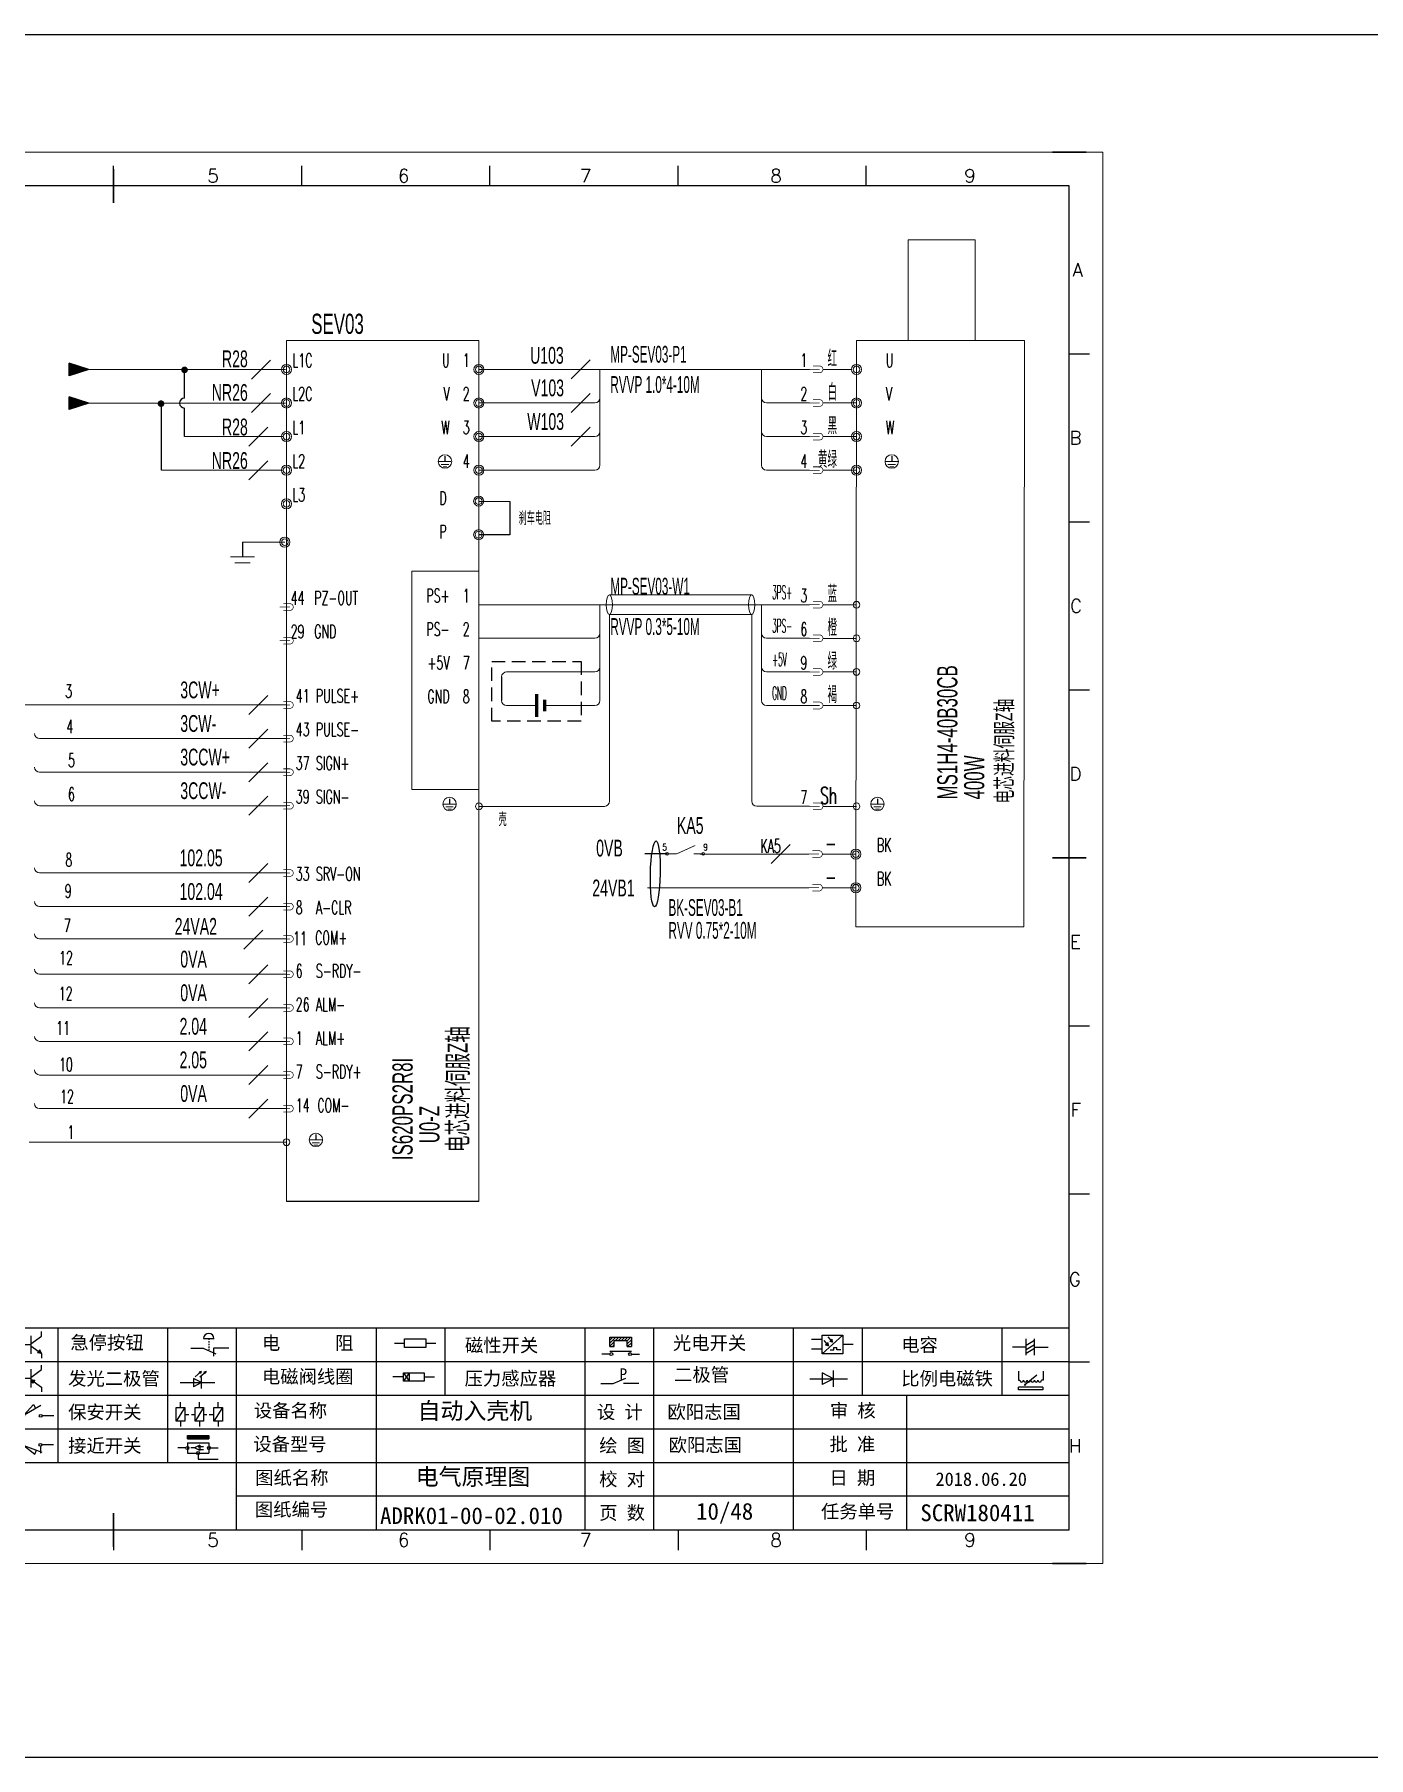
# Model space of a CAD drawing. Header units: millimetres. Extents: x 336 to 12810, y -1577 to 4105.
# Drawn here: x 7369.7 to 7568.2, y -364.4 to -108 of the extents above; entities that cross this region are included whole.
import ezdxf
from ezdxf.enums import TextEntityAlignment as Align

# ---------------------------------------------------------------- set-up
doc = ezdxf.new("R2010")
doc.units = ezdxf.units.MM
doc.linetypes.add('DASHED', pattern=[0.75, 0.5, -0.25])
doc.layers.add('AE_BOR', color=1, linetype='Continuous')
doc.layers.add('ELEMENT', color=3, linetype='Continuous')
doc.layers.add('Dimension', color=3, linetype='Continuous', lineweight=13)
doc.styles.get("Standard").update_dxf_attribs({"font": ''})
doc.styles.add('WD', font='romans.shx', dxfattribs={"width": 0.8, "bigfont": 'gbcbig.shx'})
doc.styles.add('样式 8', font='arial.ttf', dxfattribs={"width": 0.6, "height": 2.5})
doc.styles.add('汉字', font='')
doc.styles.get('Standard').set_extended_font_data('SimSun')
doc.styles.get('汉字').set_extended_font_data('新宋体')

# ---------------------------------------------------------------- blocks, each defined once
blk = doc.blocks.new('磁性开关')
at = {"linetype": 'ByBlock'}
h = blk.add_hatch(dxfattribs=at)
h.set_pattern_fill('ANSI31', color=256, scale=0.1, style=0)
h.paths.add_polyline_path([(-1910.88, -776.69), (-1910.88, -775.29), (-1907.69, -775.29), (-1907.69, -776.69), (-1908.31, -776.69), (-1908.31, -775.79), (-1910.25, -775.79), (-1910.25, -776.69)])
for p, q in [((-1910.88, -776.69), (-1910.88, -775.29)), ((-1910.88, -775.29), (-1907.69, -775.29)), ((-1910.88, -776.69), (-1910.25, -776.69)), ((-1910.25, -776.69), (-1910.25, -775.79)), ((-1910.25, -775.79), (-1908.31, -775.79)), ((-1908.31, -776.69), (-1908.31, -775.79)), ((-1908.31, -776.69), (-1907.69, -776.69)), ((-1907.69, -775.29), (-1907.69, -776.69)), ((-1910.91, -777.81), (-1912.09, -777.81)), ((-1910.88, -777.39), (-1907.69, -777.39)), ((-1907.66, -777.81), (-1906.48, -777.81))]:
    blk.add_line(p, q, dxfattribs=at)
for centre in [(-1910.68, -777.81), (-1907.88, -777.81)]:
    blk.add_circle(centre, 0.225, dxfattribs=at)
blk = doc.blocks.new('光电开关')
at = {"linetype": 'ByBlock'}
h = blk.add_hatch(dxfattribs=at)
h.set_pattern_fill('ANSI31', color=256, scale=0.01, style=0)
h.set_pattern_definition([(45, (0.172267, 0), (-0.0224506403, 0.0224506403), [])])
h.paths.add_polyline_path([(-1882.44, -776.34), (-1882.5, -775.91), (-1882.68, -776.07)])
h.paths.add_polyline_path([(-1882.86, -776.23), (-1882.44, -776.34), (-1882.68, -776.07)])
h.paths.add_polyline_path([(-1883.05, -776.88), (-1883.11, -776.45), (-1883.29, -776.61)])
h.paths.add_polyline_path([(-1883.47, -776.77), (-1883.05, -776.88), (-1883.29, -776.61)])
for p, q in [((-1884.01, -775.96), (-1885.56, -775.96)), ((-1880.91, -775.3), (-1884.01, -778.05)), ((-1883.75, -776.09), (-1883.05, -776.88)), ((-1883.11, -776.45), (-1883.47, -776.77)), ((-1883.05, -776.88), (-1883.47, -776.77)), ((-1883.14, -775.55), (-1882.44, -776.34)), ((-1883.05, -776.88), (-1883.11, -776.45)), ((-1882.5, -775.91), (-1882.86, -776.23)), ((-1882.44, -776.34), (-1882.86, -776.23)), ((-1882.44, -776.34), (-1882.5, -775.91)), ((-1879.37, -776.67), (-1880.91, -776.67)), ((-1884.01, -777.39), (-1885.56, -777.39)), ((-1882.78, -777.47), (-1882.23, -777.47)), ((-1882.23, -777.47), (-1882.23, -777.14)), ((-1882.23, -777.14), (-1881.78, -777.14)), ((-1881.78, -777.47), (-1881.78, -777.14)), ((-1881.23, -777.47), (-1881.78, -777.47))]:
    blk.add_line(p, q, dxfattribs=at)
blk.add_lwpolyline([(-1884.01, -775.3), (-1880.91, -775.3), (-1880.91, -778.05), (-1884.01, -778.05)], close=True, dxfattribs=at)
blk = doc.blocks.new('电磁阀线圈')
at = {"linetype": 'ByBlock'}
for p, q in [((-1854.61, -796.54), (-1856.17, -796.54)), ((-1854.61, -795.92), (-1853.75, -797.16)), ((-1853.75, -795.92), (-1854.61, -797.16)), ((-1853.75, -795.92), (-1853.75, -797.16)), ((-1851.53, -796.54), (-1849.97, -796.54))]:
    blk.add_line(p, q, dxfattribs=at)
blk.add_lwpolyline([(-1854.61, -795.92), (-1851.53, -795.92), (-1851.53, -797.16), (-1854.61, -797.16)], close=True, dxfattribs=at)
blk = doc.blocks.new('压力感应器')
at = {"linetype": 'ByBlock'}
for p, q in [((-1817.44, -777.73), (-1815.59, -777.73)), ((-1815.59, -777.73), (-1813.71, -776.93)), ((-1811.78, -777.73), (-1814.05, -777.73))]:
    blk.add_line(p, q, dxfattribs=at)
at = {"linetype": 'ByBlock', "insert": (-1814.65, -775.48), "char_height": 1.68, "width": 1.2242, "attachment_point": 1}
blk.add_mtext('{\\fNSimSun|b0|i0|c134|p49;P}', dxfattribs=at)
blk = doc.blocks.new('二极管')
at = {"linetype": 'ByBlock'}
for p, q in [((-1787.52, -776.77), (-1781.92, -776.77)), ((-1783.97, -776.77), (-1785.69, -775.9)), ((-1785.69, -775.9), (-1785.69, -777.65)), ((-1783.97, -776.77), (-1785.69, -777.65)), ((-1783.97, -777.99), (-1783.97, -775.56))]:
    blk.add_line(p, q, dxfattribs=at)
blk = doc.blocks.new('NPN三极管')
at = {"linetype": 'ByBlock'}
for p, q in [((-1785.73, -781.97), (-1787.81, -781.97)), ((-1785.73, -780.61), (-1785.73, -783.32)), ((-1785.73, -781.82), (-1784.15, -780.66)), ((-1784.15, -780.66), (-1784.15, -779.98)), ((-1785.73, -782.11), (-1784.15, -783.27)), ((-1784.41, -782.73), (-1784.74, -783.18)), ((-1784.15, -783.27), (-1784.74, -783.18)), ((-1784.15, -783.27), (-1784.41, -782.73)), ((-1784.15, -783.27), (-1784.15, -783.96))]:
    blk.add_line(p, q, dxfattribs=at)
blk = doc.blocks.new('PNP三极管')
at = {"linetype": 'ByBlock'}
for p, q in [((-1784.9, -786.74), (-1786.98, -786.74)), ((-1784.9, -785.38), (-1784.9, -788.09)), ((-1784.9, -786.59), (-1783.32, -785.43)), ((-1784.9, -786.88), (-1783.32, -788.04)), ((-1784.9, -786.88), (-1784.31, -786.97)), ((-1784.9, -786.88), (-1784.64, -787.42)), ((-1784.31, -786.97), (-1784.64, -787.42)), ((-1783.32, -785.43), (-1783.32, -784.75)), ((-1783.32, -788.04), (-1783.32, -788.73))]:
    blk.add_line(p, q, dxfattribs=at)
blk = doc.blocks.new('常开行程开关')
at = {"linetype": 'ByBlock'}
for p, q in [((-1786.29, -792.3), (-1788.01, -792.3)), ((-1785.89, -792.17), (-1784.52, -790.62)), ((-1785.89, -792.17), (-1783.43, -790.72)), ((-1784.52, -790.62), (-1784.19, -791.17)), ((-1781.48, -792.3), (-1783.21, -792.3))]:
    blk.add_line(p, q, dxfattribs=at)
for centre in [(-1786.07, -792.3), (-1783.42, -792.3)]:
    blk.add_circle(centre, 0.219, dxfattribs=at)
blk = doc.blocks.new('常闭行程开关')
at = {"linetype": 'ByBlock'}
for p, q in [((-1786.34, -796.62), (-1788.07, -796.62)), ((-1785.93, -796.72), (-1783.25, -797.7)), ((-1785.93, -796.72), (-1784.3, -798)), ((-1784.3, -798), (-1784.08, -797.4)), ((-1783.48, -796.84), (-1783.48, -797.85)), ((-1781.54, -796.62), (-1783.26, -796.62))]:
    blk.add_line(p, q, dxfattribs=at)
for centre in [(-1786.12, -796.62), (-1783.48, -796.62)]:
    blk.add_circle(centre, 0.219, dxfattribs=at)
blk = doc.blocks.new('电容')
at = {"linetype": 'ByBlock'}
for p, q in [((-1756.08, -781.77), (-1758.13, -781.77)), ((-1756.08, -782.99), (-1756.08, -780.56)), ((-1754.86, -780.79), (-1756.08, -781.55)), ((-1754.86, -781.44), (-1756.08, -782.2)), ((-1754.86, -781.99), (-1756.08, -782.75)), ((-1754.86, -782.99), (-1754.86, -780.56)), ((-1754.86, -781.77), (-1752.81, -781.77))]:
    blk.add_line(p, q, dxfattribs=at)
blk = doc.blocks.new('发光二极管')
at = {"linetype": 'ByBlock'}
for p, q in [((-1758.01, -786.77), (-1752.89, -786.77)), ((-1754.84, -786.77), (-1756.04, -786.16)), ((-1756.04, -786.16), (-1756.04, -787.39)), ((-1754.84, -786.77), (-1756.04, -787.39)), ((-1755.78, -785.92), (-1754.89, -785.14)), ((-1754.89, -785.14), (-1755.2, -785.22)), ((-1755.2, -785.22), (-1755.01, -785.43)), ((-1755.08, -785.92), (-1754.18, -785.14)), ((-1754.89, -785.14), (-1755.01, -785.43)), ((-1754.84, -787.63), (-1754.84, -785.92)), ((-1754.18, -785.14), (-1754.49, -785.22)), ((-1754.49, -785.22), (-1754.31, -785.43)), ((-1754.18, -785.14), (-1754.31, -785.43))]:
    blk.add_line(p, q, dxfattribs=at)
blk = doc.blocks.new('比例电磁阀')
at = {"linetype": 'ByBlock'}
for p, q in [((-1757.26, -775.38), (-1757.26, -776.71)), ((-1757.26, -776.71), (-1757.05, -776.71)), ((-1754.5, -775.98), (-1756.35, -777.44)), ((-1753.58, -776.71), (-1753.8, -776.71)), ((-1753.58, -775.38), (-1753.58, -776.71)), ((-1753.6, -777.73), (-1757.25, -777.73)), ((-1757.25, -778.13), (-1757.25, -777.73)), ((-1753.6, -778.13), (-1757.25, -778.13)), ((-1756.35, -777.44), (-1756.25, -777.25)), ((-1756.35, -777.44), (-1756.15, -777.38)), ((-1756.15, -777.38), (-1756.25, -777.25)), ((-1753.6, -777.73), (-1753.6, -778.13))]:
    blk.add_line(p, q, dxfattribs=at)
for centre in [(-1756.78, -776.71), (-1756.24, -776.71), (-1755.7, -776.71), (-1755.15, -776.71), (-1754.61, -776.71), (-1754.07, -776.71)]:
    blk.add_arc(centre, 0.271, 180, 0, dxfattribs=at)
blk = doc.blocks.new('保安开关')
at = {"linetype": 'ByBlock'}
for p, q in [((-1757.33, -790.79), (-1758.6, -792.81)), ((-1757.96, -790.79), (-1757.96, -789.97)), ((-1757.33, -791.8), (-1756.72, -791.8)), ((-1756.35, -791.8), (-1755.89, -791.8)), ((-1754.54, -790.79), (-1755.81, -792.81)), ((-1755.17, -790.79), (-1755.17, -789.97)), ((-1754.52, -791.8), (-1754.06, -791.8)), ((-1753.69, -791.8), (-1753.08, -791.8)), ((-1751.75, -790.79), (-1753.02, -792.81)), ((-1752.39, -790.79), (-1752.39, -789.97)), ((-1757.96, -792.81), (-1757.96, -793.62)), ((-1755.17, -792.81), (-1755.17, -793.62)), ((-1752.39, -792.81), (-1752.39, -793.62))]:
    blk.add_line(p, q, dxfattribs=at)
for points in [[(-1758.6, -790.79), (-1757.33, -790.79), (-1757.33, -792.81), (-1758.6, -792.81)], [(-1755.81, -790.79), (-1754.54, -790.79), (-1754.54, -792.81), (-1755.81, -792.81)], [(-1753.02, -790.79), (-1751.75, -790.79), (-1751.75, -792.81), (-1753.02, -792.81)]]:
    blk.add_lwpolyline(points, close=True, dxfattribs=at)
blk = doc.blocks.new('接近开关')
at = {"linetype": 'ByBlock'}
h = blk.add_hatch(dxfattribs=at)
h.set_pattern_fill('ANSI31', color=256, scale=0.01, style=0)
h.set_pattern_definition([(45, (-89.131516, -30.795668), (-0.0224506403, 0.0224506403), [])])
h.paths.add_polyline_path([(-1516.96, -1123.35), (-1516.96, -1122.85), (-1513.76, -1122.85), (-1513.76, -1123.35)])
for p, q in [((-1516.96, -1123.35), (-1516.96, -1122.85)), ((-1516.96, -1122.85), (-1513.76, -1122.85)), ((-1513.76, -1122.85), (-1513.76, -1123.35)), ((-1517.18, -1124.71), (-1518.36, -1124.71)), ((-1516.96, -1123.35), (-1513.76, -1123.35)), ((-1516.96, -1123.95), (-1513.76, -1123.95)), ((-1516.96, -1123.95), (-1516.96, -1125.47)), ((-1516.96, -1125.47), (-1513.76, -1125.47)), ((-1515.91, -1124.71), (-1516.45, -1124.71)), ((-1515.11, -1124.31), (-1515.91, -1124.71)), ((-1515.11, -1125.11), (-1515.91, -1124.71)), ((-1515.33, -1124.53), (-1515.17, -1124.53)), ((-1515.33, -1124.88), (-1515.17, -1124.88)), ((-1515.25, -1124.45), (-1515.25, -1124.61)), ((-1515.11, -1124.31), (-1515.11, -1125.11)), ((-1515.11, -1124.48), (-1514.58, -1124.48)), ((-1515.11, -1124.94), (-1514.58, -1124.94)), ((-1513.76, -1123.95), (-1513.76, -1125.47)), ((-1513.54, -1124.71), (-1512.36, -1124.71)), ((-1515.36, -1125.69), (-1515.36, -1126.36)), ((-1515.36, -1126.36), (-1512.36, -1126.36))]:
    blk.add_line(p, q, dxfattribs=at)
for centre in [(-1516.96, -1124.71), (-1515.36, -1125.47), (-1513.76, -1124.71)]:
    blk.add_circle(centre, 0.225, dxfattribs=at)
blk = doc.blocks.new('电阻')
at = {"linetype": 'ByBlock'}
for p, q in [((-3.09, 0), (-1.57, 0)), ((1.57, 0), (3.09, 0))]:
    blk.add_line(p, q, dxfattribs=at)
blk.add_lwpolyline([(-1.57, 0.63), (1.57, 0.63), (1.57, -0.63), (-1.57, -0.63)], close=True, dxfattribs=at)
blk = doc.blocks.new('急停按钮')
at = {"linetype": 'ByBlock'}
for p, q in [((-1.86, 0), (0, 0)), ((0, 0), (1.88, -0.81)), ((0.06, 1.45), (1.61, 1.45)), ((0.83, 1.45), (0.83, 1.24)), ((0.83, 1.07), (0.83, 0.85)), ((0.83, 0.68), (0.83, 0.47)), ((0.83, 0.29), (0.83, 0.08)), ((3.81, 0), (1.54, 0)), ((1.54, 0), (1.54, -1.15)), ((0.83, -0.09), (0.83, -0.24))]:
    blk.add_line(p, q, dxfattribs=at)
blk.add_arc((0.83, 1.45), 0.774, 0, 180)
blk = doc.blocks.new('电控横A4')
for p, q in [((292, -5), (5, -5)), ((292, -205), (292, -5)), ((10.03, -205), (289.53, -205)), ((130.8, -205), (190.75, -205)), ((190.75, -205), (259.54, -205))]:
    blk.add_line(p, q)
at = {"linetype": 'ByBlock'}
for p, q in [((292, -175), (5, -175)), ((292, -180), (5, -180)), ((292, -185), (5, -185)), ((292, -190), (5, -190)), ((292, -195), (5, -195)), ((292, -200), (168.03, -200))]:
    blk.add_line(p, q, dxfattribs=at)
at = {"color": 0, "lineweight": -2}
for p, q in [((141.48, -175), (141.48, -195)), ((157.79, -175), (157.79, -195)), ((168.03, -175), (168.03, -204.92)), ((188.84, -175), (188.84, -185)), ((199.08, -175), (199.08, -185)), ((219.89, -175), (219.89, -185)), ((230.12, -175), (230.12, -185)), ((250.93, -175), (250.93, -185)), ((261.17, -175), (261.17, -185)), ((281.98, -175), (281.98, -185)), ((188.84, -185), (188.84, -204.92)), ((219.89, -185), (219.89, -205)), ((230.12, -185), (230.12, -205)), ((250.93, -185), (250.93, -205)), ((267.79, -185), (267.79, -205))]:
    blk.add_line(p, q, dxfattribs=at)
at = {"color": 0, "ltscale": 2}
for p, q in [((292, -205), (292, -183.55)), ((259.54, -205), (289.53, -205)), ((259.54, -205), (292, -205))]:
    blk.add_line(p, q, dxfattribs=at)
at = {"layer": 'AE_BOR', "color": 1, "lineweight": 15}
for p, q in [((0, 0), (297, 0)), ((297, 0), (297, -210)), ((297, -210), (0, -210))]:
    blk.add_line(p, q, dxfattribs=at)
at = {"layer": 'AE_BOR'}
for p, q in [((149.78, -5), (149.78, -2)), ((177.78, -5), (177.78, -2)), ((205.78, -5), (205.78, -2)), ((233.78, -5), (233.78, -2)), ((261.78, -5), (261.78, -2)), ((292, -30), (295, -30)), ((292, -55), (295, -55)), ((292, -80), (295, -80)), ((292, -130), (295, -130)), ((292, -155), (295, -155)), ((292, -180), (295, -180)), ((149.78, -205), (149.78, -208)), ((177.78, -205), (177.78, -208)), ((205.78, -205), (205.78, -208)), ((233.78, -205), (233.78, -208)), ((261.78, -205), (261.78, -208))]:
    blk.add_line(p, q, dxfattribs=at)
at = {"layer": 'AE_BOR', "color": 2, "lineweight": 30}
for p, q in [((149.78, -7.5), (149.78, -2.5)), ((289.5, -105), (294.5, -105)), ((149.78, -202.5), (149.78, -207.5)), ((149.78, -205), (149.78, -207.5))]:
    blk.add_line(p, q, dxfattribs=at)
at = {"layer": 'AE_BOR', "lineweight": 30}
for p, q in [((294.53, 0), (289.53, 0)), ((294.53, -210), (289.53, -210))]:
    blk.add_line(p, q, dxfattribs=at)
at = {"linetype": 'ByBlock'}
for name, p in [('NPN三极管', (1923.2, 604.5)), ('磁性开关', (2134.53, 598.96)), ('光电开关', (2139.22, 599.27)), ('电容', (2041.69, 603.98)), ('PNP三极管', (1922.37, 604.27)), ('发光二极管', (1917.72, 603.69)), ('电磁阀线圈', (2047.53, 614.3)), ('压力感应器', (2039.72, 594.52)), ('二极管', (2040.91, 594.27)), ('比例电磁阀', (2041.69, 593.98)), ('常开行程开关', (1922.37, 604.27)), ('保安开关', (1917.72, 603.98)), ('常闭行程开关', (1922.37, 604.27)), ('接近开关', (1677.72, 931.9))]:
    blk.add_blockref(name, p, dxfattribs=at)
for name, p in [('急停按钮', (163.12, -177.98)), ('电阻', (194.66, -177.22))]:
    blk.add_blockref(name, p)
at = {"char_height": 2, "attachment_point": 1, "style": '汉字'}
for s, insert in [('{\\fKaiTi_GB2312|b0|i0|c134|p49;急停按钮}', (143.35, -176.12)), ('{\\fKaiTi_GB2312|b0|i0|c134|p49;电      阻}', (171.86, -176.19)), ('{\\fKaiTi_GB2312|b0|i0|c134|p49;磁性开关}', (202.07, -176.53)), ('{\\fKaiTi_GB2312|b0|i0|c134|p49;光电开关}', (233.02, -176.19)), ('{\\fKaiTi_GB2312|b0|i0|c134|p49;电容}', (267, -176.48)), ('{\\fKaiTi_GB2312|b0|i0|c134|p49;发光二极管}', (143.02, -181.48)), ('{\\fKaiTi_GB2312|b0|i0|c134|p49;电磁阀线圈}', (171.86, -181.19)), ('{\\fKaiTi_GB2312|b0|i0|c134|p49;压力感应器}', (202.02, -181.47)), ('{\\fKaiTi_GB2312|b0|i0|c134|p49;二极管}', (233.2, -180.91)), ('{\\fKaiTi_GB2312|b0|i0|c134|p49;比例电磁铁}', (267, -181.48)), ('{\\fKaiTi_GB2312|b0|i0|c134|p49;保安开关}', (143.02, -186.48)), ('设备名称', (170.65, -186.24)), ('{\\fKaiTi_GB2312|b0|i0|c134|p0;设 计}', (221.72, -186.46)), ('{\\fKaiTi_GB2312|b0|i0|c134|p0;审 核}', (256.39, -186.25)), ('{\\fKaiTi_GB2312|b0|i0|c134|p49;接近开关}', (143.02, -191.48)), ('设备型号', (170.58, -191.24)), ('{\\fKaiTi_GB2312|b0|i0|c134|p0;绘 图}', (222.05, -191.46)), ('{\\fKaiTi_GB2312|b0|i0|c134|p0;批 准}', (256.32, -191.25)), ('图纸名称', (170.86, -196.24)), ('{\\fKaiTi_GB2312|b0|i0|c134|p0;校 对}', (222.05, -196.46)), ('{\\fKaiTi_GB2312|b0|i0|c134|p0;日 期}', (256.32, -196.25)), ('图纸编号', (170.81, -200.96)), ('{\\fKaiTi_GB2312|b0|i0|c134|p0;页 数}', (222.05, -201.46)), ('任务单号', (255.06, -201.25))]:
    blk.add_mtext(s, dxfattribs=dict(at, insert=insert))
at = {"insert": (272.1, -196.45), "char_height": 2, "width": 60.2542, "attachment_point": 1}
blk.add_mtext('{\\fKaiTi_GB2312|b0|i0|c134|p49;2018.06.20}', dxfattribs=at)
at = {"layer": 'AE_BOR', "style": 'WD'}
for s, p in [('5', (164.59, -4.5)), ('6', (192.94, -4.5)), ('7', (220.04, -4.5)), ('8', (248.37, -4.5)), ('9', (277.23, -4.5)), ('5', (164.59, -207.5)), ('6', (192.94, -207.5)), ('7', (220.04, -207.5)), ('8', (248.37, -207.5)), ('9', (277.23, -207.5))]:
    blk.add_text(s, height=2, dxfattribs=at).set_placement(p, align=Align.CENTER)
for s, p in [('A', (294.03, -17.5)), ('B', (293.84, -42.5)), ('C', (293.93, -67.5)), ('D', (293.84, -92.5)), ('E', (293.74, -117.5)), ('F', (293.74, -142.5)), ('F', (293.74, -142.5)), ('G', (293.74, -167.72)), ('H', (293.84, -192.5))]:
    blk.add_text(s, height=2, dxfattribs=at).set_placement(p, align=Align.MIDDLE_RIGHT)
blk = doc.blocks.new('$element$00000498')
at = {"const_width": 0.0233}
for points in [[(0, 0), (0, -0.25)], [(-0.25, -0.2), (0, -0.75)], [(0, -0.75), (0, -1)]]:
    blk.add_lwpolyline(points, dxfattribs=at)
at = {"flags": 9}
blk.add_attdef('S', (0, 0), '', height=0.00000667, dxfattribs=at)
blk = doc.blocks.new('H_KA_NO')
at = {"lineweight": 0}
for centre in [(0.2, 0), (5.6, 0)]:
    blk.add_circle(centre, 0.2, dxfattribs=at)
at = {"layer": 'ELEMENT', "color": 1, "xscale": 5, "yscale": 5, "zscale": 5, "rotation": 270}
blk.add_blockref('$element$00000498', (5.4, 0), dxfattribs=at)
at = {"lineweight": 0, "style": 'WD', "width": 0.8}
blk.add_attdef('端子号', text='', height=1, dxfattribs=at).set_placement((0.2, 0.5), align=Align.RIGHT)
blk.add_attdef('端子号', (5.6, 0.5), '', height=1, dxfattribs=at)

msp = doc.modelspace()

# ---------------------------------------------------------------- hatches: boundary and pattern name
for points in [[(7374.871, -158.756), (7374.871, -156.886), (7377.789, -157.821)], [(7374.871, -163.756), (7374.871, -161.886), (7377.789, -162.821)]]:
    msp.add_hatch(color=256).paths.add_polyline_path(points)
at = {"lineweight": -2}
h = msp.add_hatch(color=0, dxfattribs=at)
edge = h.paths.add_edge_path()
edge.add_arc((7392.045, -157.877), 0.5, 0, 360)
h = msp.add_hatch(color=0, dxfattribs=at)
edge = h.paths.add_edge_path()
edge.add_arc((7388.54, -162.901), 0.5, 0, 360)

# ---------------------------------------------------------------- linework, layer by layer
for p, q in [((7377.789, -157.821), (7374.871, -156.886)), ((7374.871, -158.756), (7374.871, -156.886)), ((7377.789, -157.821), (7374.871, -158.756)), ((7392.04, -162.085), (7392.04, -157.821)), ((7377.789, -162.821), (7374.871, -161.886)), ((7374.871, -163.756), (7374.871, -161.886)), ((7377.789, -162.821), (7374.871, -163.756)), ((7388.623, -172.808), (7388.623, -162.821)), ((7392.04, -167.808), (7392.04, -163.557)), ((7430.795, -170.723), (7430.795, -171.513)), ((7497.285, -170.723), (7497.285, -171.513)), ((7435.848, -177.401), (7440.433, -177.471)), ((7440.433, -177.471), (7440.433, -182.401)), ((7400.663, -183.513), (7400.663, -185.694)), ((7440.433, -182.401), (7435.848, -182.401)), ((7439.226, -203.57), (7439.226, -207.07)), ((7431.48, -221.688), (7431.48, -222.478)), ((7495.162, -221.688), (7495.162, -222.478)), ((7463.841, -229.898), (7460.519, -229.898)), ((7411.588, -271.672), (7411.588, -272.462)), ((7435.848, -281.609), (7407.22, -281.609))]:
    msp.add_line(p, q)
at = {"lineweight": 0}
for p, q in [((7407.088, -157.821), (7377.789, -157.821)), ((7435.848, -157.804), (7485.045, -157.804)), ((7453.863, -172.054), (7453.863, -157.804)), ((7477.912, -172.054), (7477.912, -157.804)), ((7487.045, -157.804), (7491.287, -157.804)), ((7407.088, -162.821), (7377.789, -162.821)), ((7435.848, -162.804), (7453.113, -162.804)), ((7485.045, -162.804), (7478.662, -162.804)), ((7492.037, -162.804), (7487.045, -162.804)), ((7406.72, -167.808), (7392.04, -167.808)), ((7435.848, -167.804), (7453.113, -167.804)), ((7485.045, -167.804), (7478.662, -167.804)), ((7492.037, -167.808), (7487.045, -167.808)), ((7429.901, -171.52), (7431.689, -171.52)), ((7496.391, -171.52), (7498.18, -171.52)), ((7406.72, -172.808), (7388.623, -172.808)), ((7430.233, -171.948), (7431.357, -171.948)), ((7430.519, -172.295), (7431.092, -172.295)), ((7435.848, -172.804), (7453.113, -172.804)), ((7485.045, -172.804), (7478.662, -172.804)), ((7492.037, -172.812), (7487.045, -172.812)), ((7496.723, -171.948), (7497.847, -171.948)), ((7497.009, -172.295), (7497.582, -172.295)), ((7406.97, -183.513), (7400.663, -183.513)), ((7398.874, -185.708), (7402.452, -185.708)), ((7399.539, -186.566), (7401.787, -186.566)), ((7455.292, -191.356), (7476.454, -191.355)), ((7485.045, -192.82), (7435.848, -192.82)), ((7453.863, -207.07), (7453.863, -192.82)), ((7455.272, -194.285), (7455.272, -222.078)), ((7455.272, -194.285), (7476.454, -194.285)), ((7476.454, -194.285), (7476.454, -222.07)), ((7477.912, -207.07), (7477.912, -192.82)), ((7492.037, -192.824), (7487.045, -192.824)), ((7435.848, -197.82), (7453.113, -197.82)), ((7485.045, -197.82), (7478.662, -197.82)), ((7492.037, -197.828), (7487.045, -197.828)), ((7439.976, -202.82), (7453.113, -202.82)), ((7485.045, -202.82), (7478.662, -202.82)), ((7492.037, -202.828), (7487.045, -202.828)), ((7444.453, -207.82), (7439.976, -207.82)), ((7445.649, -207.82), (7453.113, -207.82)), ((7485.045, -207.82), (7478.662, -207.82)), ((7492.037, -207.828), (7487.045, -207.828)), ((7430.586, -222.485), (7432.374, -222.485)), ((7430.918, -222.914), (7432.042, -222.914)), ((7435.848, -222.828), (7454.522, -222.828)), ((7485.045, -222.82), (7477.204, -222.82)), ((7492.037, -222.828), (7487.045, -222.828)), ((7494.267, -222.485), (7496.056, -222.485)), ((7494.599, -222.914), (7495.724, -222.914)), ((7431.203, -223.26), (7431.777, -223.26)), ((7494.885, -223.26), (7495.458, -223.26)), ((7484.953, -229.929), (7468.773, -229.929)), ((7491.945, -229.933), (7486.953, -229.933)), ((7484.953, -234.929), (7460.934, -234.929)), ((7484.953, -234.929), (7463.036, -234.929)), ((7491.945, -234.937), (7486.953, -234.937)), ((7407.22, -247.812), (7370.475, -247.812)), ((7407.22, -252.816), (7370.475, -252.816)), ((7407.22, -257.804), (7370.475, -257.804)), ((7407.22, -262.808), (7370.475, -262.808)), ((7407.22, -267.808), (7370.456, -267.808)), ((7407.22, -272.812), (7368.911, -272.812)), ((7412.482, -272.469), (7410.694, -272.469)), ((7412.15, -272.898), (7411.026, -272.898)), ((7411.865, -273.244), (7411.291, -273.244))]:
    msp.add_line(p, q, dxfattribs=at)
at = {"color": 3, "lineweight": 0}
for p, q in [((7407.22, -207.745), (7349.849, -207.745)), ((7407.22, -212.745), (7370.475, -212.745)), ((7407.22, -217.745), (7370.475, -217.745)), ((7370.475, -222.745), (7407.22, -222.745)), ((7370.475, -232.745), (7407.22, -232.745)), ((7370.475, -237.749), (7407.22, -237.749)), ((7370.475, -242.544), (7407.22, -242.544))]:
    msp.add_line(p, q, dxfattribs=at)
at = {"color": 1}
msp.add_lwpolyline([(6460.552, -107.963), (7924.9, -107.963), (7924.9, -364.374), (6460.552, -364.374)], close=True, dxfattribs=at)
at = {"lineweight": 0}
for points in [[(7499.718, -138.521), (7509.718, -138.521), (7509.718, -153.521), (7499.718, -153.521)], [(7492.037, -153.521), (7517.037, -153.521), (7516.92, -240.772), (7491.92, -240.772)], [(7435.848, -187.82), (7425.848, -187.82), (7425.848, -220.32), (7435.848, -220.32)]]:
    msp.add_lwpolyline(points, close=True, dxfattribs=at)
msp.add_lwpolyline([(7407.22, -281.609), (7407.22, -153.521), (7435.848, -153.521), (7435.848, -281.609)], dxfattribs=at)
at = {"color": 3, "lineweight": 0, "const_width": 0.1, "flags": 128}
for points in [[(7486.545, -157.804), (7485.045, -157.804)], [(7486.545, -162.804), (7485.045, -162.804)], [(7486.545, -167.804), (7485.045, -167.804)], [(7486.545, -172.804), (7485.045, -172.804)], [(7407.72, -193.17), (7406.22, -193.17)], [(7486.545, -192.82), (7485.045, -192.82)], [(7407.72, -198.17), (7406.22, -198.17)], [(7486.545, -197.82), (7485.045, -197.82)], [(7486.545, -202.82), (7485.045, -202.82)], [(7407.72, -207.745), (7406.22, -207.745)], [(7486.545, -207.82), (7485.045, -207.82)], [(7407.72, -212.745), (7406.22, -212.745)], [(7407.72, -217.745), (7406.22, -217.745)], [(7407.72, -222.745), (7406.22, -222.745)], [(7486.545, -222.82), (7485.045, -222.82)], [(7486.453, -229.929), (7484.953, -229.929)], [(7407.72, -232.745), (7406.22, -232.745)], [(7486.453, -234.929), (7484.953, -234.929)], [(7407.72, -237.749), (7406.22, -237.749)], [(7407.72, -242.544), (7406.22, -242.544)], [(7407.72, -247.812), (7406.22, -247.812)], [(7407.72, -252.816), (7406.22, -252.816)], [(7407.72, -257.804), (7406.22, -257.804)], [(7407.72, -262.808), (7406.22, -262.808)], [(7407.72, -267.808), (7406.22, -267.808)]]:
    msp.add_lwpolyline(points, dxfattribs=at)
for points in [[(7485.545, -157.304), (7486.545, -157.304, -1), (7486.545, -158.304), (7485.545, -158.304)], [(7485.545, -162.304), (7486.545, -162.304, -1), (7486.545, -163.304), (7485.545, -163.304)], [(7485.545, -167.304), (7486.545, -167.304, -1), (7486.545, -168.304), (7485.545, -168.304)], [(7485.545, -172.304), (7486.545, -172.304, -1), (7486.545, -173.304), (7485.545, -173.304)], [(7485.545, -192.32), (7486.545, -192.32, -1), (7486.545, -193.32), (7485.545, -193.32)], [(7406.72, -192.67), (7407.72, -192.67, -1), (7407.72, -193.67), (7406.72, -193.67)], [(7485.545, -197.32), (7486.545, -197.32, -1), (7486.545, -198.32), (7485.545, -198.32)], [(7406.72, -197.67), (7407.72, -197.67, -1), (7407.72, -198.67), (7406.72, -198.67)], [(7485.545, -202.32), (7486.545, -202.32, -1), (7486.545, -203.32), (7485.545, -203.32)], [(7406.72, -207.245), (7407.72, -207.245, -1), (7407.72, -208.245), (7406.72, -208.245)], [(7485.545, -207.32), (7486.545, -207.32, -1), (7486.545, -208.32), (7485.545, -208.32)], [(7406.72, -212.245), (7407.72, -212.245, -1), (7407.72, -213.245), (7406.72, -213.245)], [(7406.72, -217.245), (7407.72, -217.245, -1), (7407.72, -218.245), (7406.72, -218.245)], [(7406.72, -222.245), (7407.72, -222.245, -1), (7407.72, -223.245), (7406.72, -223.245)], [(7485.545, -222.32), (7486.545, -222.32, -1), (7486.545, -223.32), (7485.545, -223.32)], [(7485.453, -229.429), (7486.453, -229.429, -1), (7486.453, -230.429), (7485.453, -230.429)], [(7406.72, -232.245), (7407.72, -232.245, -1), (7407.72, -233.245), (7406.72, -233.245)], [(7485.453, -234.429), (7486.453, -234.429, -1), (7486.453, -235.429), (7485.453, -235.429)], [(7406.72, -237.249), (7407.72, -237.249, -1), (7407.72, -238.249), (7406.72, -238.249)], [(7406.72, -242.044), (7407.72, -242.044, -1), (7407.72, -243.044), (7406.72, -243.044)], [(7406.72, -247.312), (7407.72, -247.312, -1), (7407.72, -248.312), (7406.72, -248.312)], [(7406.72, -252.316), (7407.72, -252.316, -1), (7407.72, -253.316), (7406.72, -253.316)], [(7406.72, -257.304), (7407.72, -257.304, -1), (7407.72, -258.304), (7406.72, -258.304)], [(7406.72, -262.308), (7407.72, -262.308, -1), (7407.72, -263.308), (7406.72, -263.308)], [(7406.72, -267.308), (7407.72, -267.308, -1), (7407.72, -268.308), (7406.72, -268.308)]]:
    msp.add_lwpolyline(points, format="xyb", dxfattribs=at)
at = {"color": 6, "linetype": 'DASHED', "ltscale": 4}
msp.add_lwpolyline([(7437.766, -201.258), (7451.052, -201.258), (7451.052, -210.157), (7437.766, -210.157)], close=True, dxfattribs=at)
at = {"color": 3}
for points in [[(7444.453, -206.122, 0.5, 0.5, 0), (7444.453, -209.518, 2, 2, 0)], [(7445.649, -206.971, 0.5, 0.5, 0), (7445.649, -208.669, 2, 2, 0)]]:
    msp.add_lwpolyline(points, format="xyseb", dxfattribs=at)
at = {"lineweight": 0}
for centre, radius in [((7407.22, -157.804), 0.75), ((7407.22, -157.804), 0.5), ((7435.848, -157.804), 0.75), ((7435.848, -157.804), 0.5), ((7492.037, -157.804), 0.75), ((7492.037, -157.804), 0.5), ((7407.22, -162.804), 0.75), ((7407.22, -162.804), 0.5), ((7435.848, -162.804), 0.75), ((7435.848, -162.804), 0.5), ((7492.037, -162.804), 0.75), ((7492.037, -162.804), 0.5), ((7407.22, -167.808), 0.75), ((7407.22, -167.808), 0.5), ((7435.848, -167.804), 0.75), ((7435.848, -167.804), 0.5), ((7492.037, -167.808), 0.75), ((7492.037, -167.808), 0.5), ((7430.795, -171.513), 1), ((7497.285, -171.513), 1), ((7407.22, -172.808), 0.75), ((7407.22, -172.808), 0.5), ((7435.848, -172.804), 0.75), ((7435.848, -172.804), 0.5), ((7492.037, -172.812), 0.75), ((7492.037, -172.812), 0.5), ((7435.814, -177.401), 0.75), ((7435.814, -177.401), 0.5), ((7407.22, -177.812), 0.75), ((7407.22, -177.812), 0.5), ((7435.814, -182.401), 0.75), ((7435.814, -182.401), 0.5), ((7406.97, -183.513), 0.75), ((7406.97, -183.513), 0.5), ((7492.037, -192.824), 0.5), ((7492.037, -197.828), 0.5), ((7492.037, -202.828), 0.5), ((7492.037, -207.828), 0.5), ((7431.48, -222.478), 1), ((7435.848, -222.828), 0.5), ((7492.037, -222.828), 0.5), ((7495.162, -222.478), 1), ((7491.945, -229.933), 0.75), ((7491.945, -229.933), 0.5), ((7491.945, -234.937), 0.75), ((7491.945, -234.937), 0.5), ((7411.588, -272.462), 1), ((7407.22, -272.812), 0.5)]:
    msp.add_circle(centre, radius, dxfattribs=at)
msp.add_arc((7392.04, -162.821), 0.736, 90, 270)
for centre, start, end in [((7453.113, -162.054), 270, 0), ((7478.662, -162.054), 180, 270), ((7453.113, -167.054), 270, 0), ((7478.662, -167.054), 180, 270), ((7453.113, -172.054), 270, 0), ((7478.662, -172.054), 180, 270), ((7453.113, -197.07), 270, 0), ((7478.662, -197.07), 180, 270), ((7453.113, -202.07), 270, 0), ((7478.662, -202.07), 180, 270), ((7439.976, -203.57), 90, 180), ((7439.976, -207.07), 180, 270), ((7453.113, -207.07), 270, 0), ((7478.662, -207.07), 180, 270), ((7454.522, -222.078), 270, 0), ((7477.204, -222.07), 180, 270), ((7370.456, -267.058), 180, 270)]:
    msp.add_arc(centre, 0.75, start, end, dxfattribs=at)
at = {"color": 3, "lineweight": 0}
for centre in [(7370.475, -211.995), (7370.475, -216.995), (7370.475, -221.995), (7370.475, -231.995), (7370.475, -236.999), (7370.475, -241.794), (7370.475, -247.062), (7370.475, -252.066), (7370.475, -257.054), (7370.475, -262.058)]:
    msp.add_arc(centre, 0.75, 180, 270, dxfattribs=at)
at = {"lineweight": 0}
msp.add_ellipse((7455.272, -192.82), major_axis=(0, 1.465), ratio=0.3169375, dxfattribs=at)
at = {"lineweight": 0, "extrusion": (0, 0, -1)}
msp.add_ellipse((7476.454, -192.82), major_axis=(0, 1.465), ratio=0.3169375, dxfattribs=at)
msp.add_ellipse((7462.095, -232.881), major_axis=(0.109, 4.907), ratio=0.1479253)
at = {"layer": 'Dimension', "lineweight": 0}
for p, q in [((7401.981, -159.235), (7404.809, -156.407)), ((7449.588, -159.218), (7452.416, -156.39)), ((7401.981, -164.235), (7404.809, -161.407)), ((7449.588, -164.218), (7452.416, -161.39)), ((7401.613, -169.222), (7404.441, -166.394)), ((7449.588, -169.218), (7452.416, -166.39)), ((7401.613, -174.222), (7404.441, -171.394)), ((7401.613, -209.159), (7404.441, -206.33)), ((7401.613, -214.159), (7404.441, -211.33)), ((7401.613, -219.159), (7404.441, -216.33)), ((7401.613, -224.159), (7404.441, -221.33)), ((7479.36, -231.343), (7482.188, -228.515)), ((7401.613, -234.159), (7404.441, -231.33)), ((7401.613, -239.163), (7404.441, -236.334)), ((7400.842, -244.101), (7403.67, -241.273)), ((7401.613, -249.226), (7404.441, -246.398)), ((7401.613, -254.23), (7404.441, -251.402)), ((7401.613, -259.218), (7404.441, -256.39)), ((7401.613, -264.222), (7404.441, -261.394)), ((7401.613, -269.222), (7404.441, -266.394))]:
    msp.add_line(p, q, dxfattribs=at)

# ---------------------------------------------------------------- block references
msp.add_blockref('电控横A4', (7231.699, -125.494))
at = {"lineweight": 0}
ref = msp.add_blockref('H_KA_NO', (7463.641, -229.898), dxfattribs=at)
ref.add_attrib('端子号', '9', (7469.241, -229.398), dxfattribs={"lineweight": 0, "height": 1, "style": 'WD', "width": 0.8})
ref.add_attrib('端子号', '5', dxfattribs={"lineweight": 0, "height": 1, "style": 'WD', "width": 0.8}).set_placement((7463.841, -229.398), align=Align.RIGHT)

# ---------------------------------------------------------------- texts
at = {"lineweight": 0, "style": 'WD', "width": 0.6}
for s, p in [('L1C', (7408.088, -157.454)), ('1', (7483.684, -157.446)), ('U', (7496.405, -157.454)), ('L2C', (7408.088, -162.454)), ('2', (7483.684, -162.446)), ('V', (7496.405, -162.454)), ('L1', (7408.088, -167.458)), ('3', (7483.684, -167.45)), ('W', (7496.405, -167.458)), ('L2', (7408.088, -172.458)), ('4', (7483.684, -172.454)), ('L3', (7408.088, -177.462)), ('刹车电阻', (7441.769, -180.95)), ('44', (7407.838, -192.82)), ('PZ-OUT', (7411.338, -192.82)), ('3', (7483.684, -192.466)), ('29', (7407.838, -197.82)), ('GND', (7411.338, -197.82)), ('6', (7483.684, -197.47)), ('9', (7483.684, -202.47)), ('41', (7408.588, -207.395)), ('PULSE+', (7411.588, -207.395)), ('8', (7483.684, -207.47)), ('43', (7408.588, -212.395)), ('PULSE-', (7411.588, -212.395)), ('37', (7408.588, -217.395)), ('SIGN+', (7411.588, -217.395)), ('39', (7408.588, -222.395)), ('SIGN-', (7411.588, -222.395)), ('7', (7483.684, -222.47)), ('KA5', (7477.732, -229.728)), ('BK', (7495.077, -229.583)), ('33', (7408.588, -233.883)), ('SRV-ON ', (7411.588, -233.883)), ('BK', (7495.077, -234.587)), ('8', (7408.588, -238.887)), ('A-CLR ', (7411.588, -238.887)), ('11', (7408.182, -243.47)), ('COM+', (7411.477, -243.361)), ('6', (7408.588, -248.318)), ('S-RDY-', (7411.588, -248.318)), ('26', (7408.588, -253.322)), ('ALM- ', (7411.588, -253.322)), ('1', (7408.588, -258.31)), ('ALM+', (7411.588, -258.31)), ('7', (7408.588, -263.314)), ('S-RDY+', (7411.588, -263.314)), ('14', (7408.588, -268.314)), ('COM-', (7411.8, -268.314))]:
    msp.add_text(s, height=2, dxfattribs=at).set_placement(p)
for s, height, p in [('U', 2, (7431.48, -157.454)), ('1', 2, (7434.48, -157.446)), ('红', 2.5, (7489.149, -157.454)), ('V', 2, (7431.48, -162.454)), ('2', 2, (7434.48, -162.446)), ('白', 2.5, (7489.149, -162.454)), ('W', 2, (7431.48, -167.454)), ('3', 2, (7434.48, -167.45)), ('黑', 2.5, (7489.149, -167.458)), ('4', 2, (7434.48, -172.454)), ('黄绿', 2.5, (7489.149, -172.458)), ('D', 2, (7431.039, -177.961)), ('P', 2, (7431.039, -182.961)), ('3', 2, (7375.301, -206.686)), ('4', 2, (7375.493, -211.944)), ('5', 2, (7375.719, -216.977)), ('6', 2, (7375.718, -222.011)), ('Sh', 2.5, (7489.149, -222.474)), ('8', 2, (7375.345, -231.785)), ('-', 2.5, (7489.057, -229.583)), ('9', 2, (7375.246, -236.423)), ('-', 2.5, (7489.057, -234.583)), ('7', 2, (7375.107, -241.547)), ('12', 2, (7375.437, -246.366)), ('12', 2, (7375.38, -251.683)), ('11', 2, (7374.983, -256.809)), ('10', 2, (7375.416, -262.25)), ('12', 2, (7375.572, -267.011)), ('1', 2, (7375.637, -272.325))]:
    msp.add_text(s, height=height, dxfattribs=at).set_placement(p, align=Align.RIGHT)
at = {"color": 6, "lineweight": 0, "style": 'WD', "width": 0.6}
for s, height, p in [('蓝', 2.5, (7489.149, -192.474)), ('PS+', 2, (7431.48, -192.47)), ('1', 2, (7434.48, -192.47)), ('橙', 2.5, (7489.149, -197.474)), ('PS-', 2, (7431.48, -197.47)), ('2', 2, (7434.48, -197.47)), ('绿', 2.5, (7489.149, -202.474)), ('+5V', 2, (7431.48, -202.47)), ('7', 2, (7434.48, -202.47)), ('褐', 2.5, (7489.149, -207.474)), ('GND', 2, (7431.48, -207.474)), ('8', 2, (7434.48, -207.474)), ('壳', 2, (7439.983, -225.756))]:
    msp.add_text(s, height=height, dxfattribs=at).set_placement(p, align=Align.RIGHT)
at = {"color": 6, "lineweight": 0}
for s, height, style, width, p in [('3PS+', 2, 'WD', 0.4, (7479.482, -191.974)), ('3PS-', 2, 'WD', 0.4, (7479.482, -196.974)), ('+5V', 2, 'WD', 0.4, (7479.482, -201.974)), ('GND', 2, 'WD', 0.4, (7479.482, -206.974)), ('102.05', 2.5, '样式 8', 0.6, (7391.302, -231.745)), ('102.04', 2.5, '样式 8', 0.6, (7391.302, -236.749))]:
    msp.add_text(s, height=height, dxfattribs=dict(at, style=style, width=width)).set_placement(p)
msp.add_text('10/48', height=2.5).set_placement((7468.167, -328.982))
at = {"attachment_point": 1}
for s, width, insert, char_height in [('自动入壳机', 22.80454, (7426.728, -311.521), 2.5), ('欧阳志国', 22.80454, (7463.911, -311.942), 2), ('欧阳志国', 22.80454, (7464.082, -316.858), 2), ('电气原理图', 22.80454, (7426.443, -321.33), 2.5), ('ADRK01-00-02.010', 32.99572, (7421.133, -327.131), 2.5), ('SCRW180411', 32.99572, (7501.544, -326.7), 2.5)]:
    msp.add_mtext_dynamic_manual_height_columns(s, width=width, gutter_width=12.5, heights=[0], dxfattribs=dict(at, insert=insert, char_height=char_height))
at = {"layer": 'Dimension', "lineweight": 0, "style": '样式 8', "width": 0.6}
for s, height, p in [('SEV03', 3, (7410.894, -152.521)), ('24VB1', 2.5, (7452.727, -236.223)), ('24VA2', 2.5, (7390.576, -241.939))]:
    msp.add_text(s, height=height, dxfattribs=at).set_placement(p)
for s, p in [('R28', (7401.455, -157.482)), ('U103', (7448.476, -156.965)), ('NR26', (7401.455, -162.482)), ('V103', (7448.517, -161.804)), ('R28', (7401.455, -167.618)), ('W103', (7448.517, -166.804)), ('NR26', (7401.455, -172.618))]:
    msp.add_text(s, height=2.5, dxfattribs=at).set_placement(p, align=Align.RIGHT)
at = {"layer": 'Dimension', "color": 3, "lineweight": 0, "style": '样式 8'}
for s, width, p in [('MP-SEV03-P1', 0.5, (7455.408, -156.804)), ('MP-SEV03-W1', 0.5, (7455.408, -191.32)), ('KA5', 0.6, (7465.315, -226.92)), ('0VB', 0.6, (7453.301, -230.288)), ('BK-SEV03-B1', 0.5, (7464.056, -239.128)), ('0VA', 0.6, (7391.408, -246.812)), ('0VA', 0.6, (7391.408, -251.816)), ('0VA', 0.6, (7391.408, -266.808))]:
    msp.add_text(s, height=2.5, dxfattribs=dict(at, width=width)).set_placement(p)
at = {"layer": 'Dimension', "color": 1, "lineweight": 0, "style": '样式 8', "width": 0.5}
for s, p in [('RVVP 1.0*4-10M', (7455.408, -158.804)), ('RVVP 0.3*5-10M', (7455.408, -194.82)), ('RVV 0.75*2-10M', (7464.056, -240.027))]:
    msp.add_text(s, height=2.5, dxfattribs=at).set_placement(p, align=Align.TOP_LEFT)
at = {"layer": 'Dimension', "color": 6, "lineweight": 0, "style": '样式 8', "width": 0.6}
for s, p in [('MS1H4-40B30CB', (7507.054, -221.813)), ('IS620PS2R8I', (7425.982, -275.475))]:
    msp.add_text(s, height=3, rotation=90, dxfattribs=at).set_placement(p)
for s, p in [('3CW+', (7391.408, -206.745)), ('3CW-', (7391.408, -211.745)), ('3CCW+', (7391.408, -216.745)), ('3CCW-', (7391.408, -221.745)), ('2.04', (7391.302, -256.804)), ('2.05', (7391.302, -261.808))]:
    msp.add_text(s, height=2.5, dxfattribs=at).set_placement(p)
at = {"layer": 'Dimension', "color": 3, "lineweight": 0, "style": '样式 8', "width": 0.6}
msp.add_text('电芯进料伺服Z轴', height=2.5, rotation=90, dxfattribs=at).set_placement((7515.251, -222.405))
at = {"layer": 'Dimension', "lineweight": 0, "style": '样式 8', "width": 0.6}
for s, p in [('400W', (7511.054, -221.813)), ('电芯进料伺服Z轴', (7434.179, -274.267)), ('U0-Z', (7429.982, -272.975))]:
    msp.add_text(s, height=3, rotation=90, dxfattribs=at).set_placement(p)

doc.saveas('drawing.dxf')
